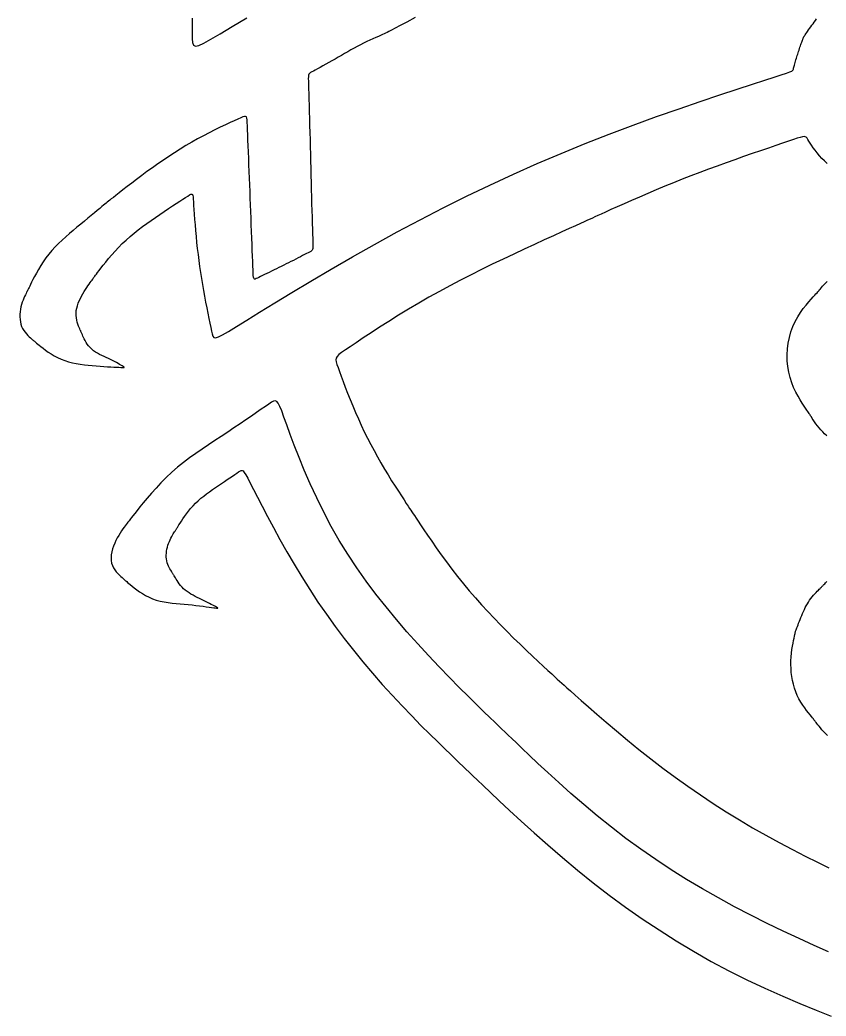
# Model space of a CAD drawing. Extents: x -29.1 to 43.7, y -24.8 to 28.6.
# Drawn here: x 0.86 to 20.9, y -24.25 to 0.52 of the extents above; entities that cross this region are included whole.
import ezdxf

# ---------------------------------------------------------------- set-up
doc = ezdxf.new("R2010")
doc.units = 0
doc.layers.add('LAYER 1', color=7, linetype='CONTINUOUS')

msp = doc.modelspace()

# ---------------------------------------------------------------- linework, layer by layer
at = {"layer": 'LAYER 1'}
for points in [[(10.686, 0.58), (10.477, 0.467), (10.315, 0.38), (10.192, 0.314), (10.101, 0.266), (10.036, 0.232), (9.988, 0.208), (9.95, 0.19), (9.915, 0.174), (9.876, 0.157), (9.828, 0.136), (9.771, 0.112), (9.707, 0.084), (9.637, 0.052), (9.563, 0.018), (9.485, -0.018), (9.406, -0.057), (9.326, -0.098), (9.246, -0.139), (9.167, -0.183), (9.088, -0.227), (9.01, -0.271), (8.931, -0.316), (8.853, -0.362), (8.775, -0.407), (8.697, -0.452), (8.619, -0.497), (8.541, -0.541), (8.465, -0.583), (8.393, -0.623), (8.324, -0.66), (8.261, -0.695), (8.205, -0.725), (8.156, -0.751), (8.117, -0.773), (8.086, -0.79), (8.064, -0.808), (8.048, -0.828), (8.038, -0.855), (8.033, -0.891), (8.031, -0.94), (8.032, -1.004), (8.035, -1.087), (8.038, -1.191), (8.041, -1.313), (8.046, -1.451), (8.05, -1.601), (8.055, -1.763), (8.059, -1.931), (8.064, -2.106), (8.069, -2.282), (8.073, -2.459), (8.077, -2.636), (8.082, -2.814), (8.086, -2.991), (8.09, -3.168), (8.094, -3.345), (8.099, -3.522), (8.103, -3.699), (8.108, -3.876), (8.113, -4.051), (8.119, -4.221), (8.124, -4.385), (8.129, -4.538), (8.133, -4.679), (8.138, -4.806), (8.141, -4.914), (8.144, -5.003), (8.146, -5.072), (8.146, -5.123), (8.143, -5.161), (8.137, -5.189), (8.127, -5.208), (8.111, -5.223), (8.09, -5.236), (8.062, -5.251), (8.027, -5.269), (7.986, -5.29), (7.939, -5.314), (7.889, -5.34), (7.835, -5.368), (7.778, -5.397), (7.719, -5.427), (7.659, -5.457), (7.6, -5.488), (7.54, -5.518), (7.48, -5.548), (7.42, -5.578), (7.36, -5.608), (7.3, -5.638), (7.239, -5.668), (7.179, -5.697), (7.119, -5.727), (7.06, -5.756), (7.001, -5.784), (6.946, -5.811), (6.894, -5.836), (6.845, -5.859), (6.802, -5.88), (6.765, -5.897), (6.735, -5.912), (6.712, -5.922), (6.694, -5.925), (6.682, -5.92), (6.673, -5.904), (6.667, -5.876), (6.663, -5.833), (6.66, -5.773), (6.657, -5.695), (6.653, -5.598), (6.649, -5.484), (6.644, -5.355), (6.638, -5.214), (6.632, -5.063), (6.626, -4.905), (6.62, -4.742), (6.614, -4.577), (6.607, -4.411), (6.601, -4.245), (6.595, -4.079), (6.588, -3.914), (6.582, -3.748), (6.576, -3.582), (6.569, -3.417), (6.563, -3.251), (6.556, -3.085), (6.55, -2.922), (6.543, -2.762), (6.537, -2.609), (6.532, -2.466), (6.526, -2.333), (6.522, -2.215), (6.518, -2.114), (6.514, -2.031), (6.51, -1.967), (6.504, -1.921), (6.493, -1.892), (6.474, -1.878), (6.445, -1.878), (6.405, -1.89), (6.351, -1.913), (6.28, -1.945), (6.191, -1.985), (6.088, -2.033), (5.971, -2.088), (5.844, -2.149), (5.708, -2.215), (5.567, -2.286), (5.423, -2.362), (5.277, -2.44), (5.133, -2.522), (4.989, -2.606), (4.847, -2.692), (4.707, -2.781), (4.567, -2.872), (4.429, -2.965), (4.292, -3.059), (4.157, -3.155), (4.022, -3.252), (3.891, -3.349), (3.763, -3.445), (3.642, -3.537), (3.528, -3.625), (3.424, -3.705), (3.331, -3.778), (3.251, -3.841), (3.186, -3.892), (3.135, -3.932), (3.095, -3.964), (3.063, -3.99), (3.034, -4.012), (3.008, -4.034), (2.978, -4.058), (2.944, -4.086), (2.901, -4.122), (2.848, -4.166), (2.785, -4.218), (2.714, -4.277), (2.636, -4.342), (2.553, -4.411), (2.465, -4.484), (2.374, -4.56), (2.282, -4.636), (2.189, -4.714), (2.096, -4.792), (2.004, -4.872), (1.914, -4.953), (1.826, -5.036), (1.741, -5.122), (1.659, -5.21), (1.582, -5.301), (1.51, -5.395), (1.442, -5.492), (1.38, -5.588), (1.324, -5.682), (1.273, -5.773), (1.228, -5.857), (1.189, -5.933), (1.156, -6), (1.13, -6.054), (1.109, -6.096), (1.093, -6.129), (1.081, -6.154), (1.071, -6.174), (1.062, -6.192), (1.053, -6.209), (1.043, -6.228), (1.031, -6.252), (1.016, -6.281), (0.999, -6.316), (0.98, -6.356), (0.961, -6.4), (0.942, -6.449), (0.923, -6.501), (0.906, -6.556), (0.891, -6.614), (0.879, -6.674), (0.871, -6.736), (0.866, -6.799), (0.865, -6.862), (0.868, -6.924), (0.876, -6.985), (0.889, -7.044), (0.907, -7.1), (0.931, -7.153), (0.96, -7.202), (0.992, -7.247), (1.026, -7.288), (1.061, -7.325), (1.095, -7.358), (1.126, -7.386), (1.154, -7.41), (1.177, -7.43), (1.196, -7.445), (1.212, -7.458), (1.226, -7.47), (1.241, -7.482), (1.259, -7.497), (1.28, -7.515), (1.308, -7.538), (1.343, -7.567), (1.388, -7.603), (1.44, -7.644), (1.5, -7.69), (1.567, -7.737), (1.64, -7.785), (1.718, -7.832), (1.801, -7.876), (1.889, -7.916), (1.979, -7.95), (2.073, -7.979), (2.169, -8.003), (2.266, -8.023), (2.365, -8.039), (2.465, -8.053), (2.564, -8.064), (2.663, -8.073), (2.761, -8.082), (2.858, -8.089), (2.951, -8.095), (3.039, -8.101), (3.121, -8.106), (3.197, -8.11), (3.264, -8.114), (3.322, -8.117), (3.369, -8.119), (3.405, -8.121), (3.431, -8.122), (3.447, -8.121), (3.453, -8.118), (3.452, -8.113), (3.443, -8.106), (3.427, -8.095), (3.404, -8.082), (3.376, -8.065), (3.342, -8.046), (3.304, -8.024), (3.262, -8.001), (3.217, -7.976), (3.168, -7.95), (3.117, -7.924), (3.064, -7.898), (3.009, -7.873), (2.954, -7.847), (2.899, -7.822), (2.845, -7.795), (2.792, -7.767), (2.741, -7.737), (2.692, -7.704), (2.648, -7.668), (2.607, -7.628), (2.57, -7.586), (2.538, -7.542), (2.509, -7.497), (2.484, -7.453), (2.463, -7.412), (2.445, -7.374), (2.43, -7.34), (2.418, -7.313), (2.408, -7.291), (2.4, -7.274), (2.394, -7.259), (2.388, -7.245), (2.381, -7.23), (2.374, -7.212), (2.365, -7.191), (2.353, -7.164), (2.339, -7.13), (2.323, -7.09), (2.307, -7.045), (2.291, -6.996), (2.278, -6.942), (2.267, -6.886), (2.261, -6.827), (2.26, -6.768), (2.266, -6.707), (2.277, -6.646), (2.294, -6.585), (2.315, -6.524), (2.339, -6.464), (2.367, -6.405), (2.396, -6.347), (2.428, -6.291), (2.46, -6.236), (2.492, -6.184), (2.524, -6.135), (2.554, -6.089), (2.583, -6.047), (2.611, -6.008), (2.635, -5.975), (2.656, -5.946), (2.673, -5.922), (2.687, -5.904), (2.699, -5.887), (2.712, -5.871), (2.726, -5.852), (2.743, -5.829), (2.765, -5.8), (2.794, -5.761), (2.832, -5.712), (2.879, -5.651), (2.934, -5.579), (2.998, -5.5), (3.069, -5.413), (3.146, -5.323), (3.229, -5.229), (3.316, -5.135), (3.408, -5.042), (3.503, -4.952), (3.602, -4.865), (3.703, -4.781), (3.806, -4.699), (3.911, -4.619), (4.018, -4.541), (4.125, -4.464), (4.233, -4.389), (4.342, -4.314), (4.45, -4.242), (4.554, -4.172), (4.655, -4.106), (4.75, -4.044), (4.837, -3.987), (4.915, -3.937), (4.982, -3.893), (5.037, -3.858), (5.079, -3.832), (5.111, -3.816), (5.134, -3.812), (5.15, -3.82), (5.16, -3.842), (5.167, -3.88), (5.171, -3.933), (5.176, -4.003), (5.181, -4.091), (5.188, -4.194), (5.196, -4.311), (5.205, -4.438), (5.216, -4.574), (5.228, -4.717), (5.241, -4.864), (5.256, -5.013), (5.272, -5.162), (5.29, -5.311), (5.309, -5.461), (5.33, -5.609), (5.352, -5.758), (5.375, -5.907), (5.4, -6.055), (5.425, -6.203), (5.452, -6.351), (5.48, -6.497), (5.508, -6.639), (5.535, -6.774), (5.561, -6.902), (5.585, -7.019), (5.607, -7.124), (5.627, -7.214), (5.643, -7.287), (5.659, -7.341), (5.684, -7.373), (5.727, -7.38), (5.796, -7.36), (5.899, -7.309), (6.045, -7.225), (6.243, -7.105), (6.5, -6.946), (6.821, -6.748), (7.198, -6.517), (7.625, -6.258), (8.094, -5.977), (8.598, -5.679), (9.129, -5.372), (9.679, -5.061), (10.242, -4.751), (10.81, -4.447), (11.384, -4.152), (11.961, -3.864), (12.543, -3.585), (13.129, -3.314), (13.718, -3.051), (14.311, -2.798), (14.908, -2.554), (15.507, -2.319), (16.102, -2.095), (16.684, -1.884), (17.243, -1.687), (17.77, -1.507), (18.256, -1.344), (18.691, -1.2), (19.066, -1.078), (19.372, -0.979), (19.609, -0.902), (19.785, -0.844), (19.91, -0.802), (19.993, -0.771), (20.043, -0.75), (20.068, -0.733), (20.079, -0.718), (20.084, -0.701), (20.09, -0.681), (20.096, -0.657), (20.104, -0.63), (20.112, -0.601), (20.121, -0.569), (20.13, -0.537), (20.14, -0.503), (20.15, -0.468), (20.16, -0.434), (20.17, -0.399), (20.181, -0.365), (20.192, -0.331), (20.202, -0.297), (20.213, -0.262), (20.225, -0.228), (20.236, -0.194), (20.248, -0.16), (20.259, -0.127), (20.27, -0.094), (20.281, -0.063), (20.292, -0.034), (20.301, -0.007), (20.31, 0.017), (20.318, 0.037), (20.324, 0.054), (20.329, 0.068), (20.333, 0.079), (20.337, 0.088), (20.342, 0.097), (20.349, 0.107), (20.357, 0.119), (20.367, 0.134), (20.38, 0.153), (20.397, 0.177), (20.416, 0.205), (20.439, 0.236), (20.463, 0.271), (20.489, 0.308), (20.516, 0.346), (20.545, 0.386), (20.574, 0.427), (20.603, 0.468), (20.632, 0.508), (20.662, 0.549)], [(5.145, 0.568), (5.145, 0.363), (5.146, 0.191), (5.147, 0.054), (5.155, -0.045), (5.18, -0.107), (5.229, -0.13), (5.312, -0.114), (5.435, -0.058), (5.609, 0.038), (5.841, 0.175), (6.14, 0.353), (6.502, 0.569)], [(20.921, -3.048), (20.855, -2.987), (20.792, -2.922), (20.733, -2.856), (20.677, -2.788), (20.626, -2.722), (20.58, -2.657), (20.539, -2.597), (20.502, -2.541), (20.471, -2.492), (20.446, -2.451), (20.425, -2.42), (20.405, -2.397), (20.382, -2.384), (20.352, -2.38), (20.312, -2.385), (20.256, -2.399), (20.182, -2.423), (20.085, -2.455), (19.962, -2.496), (19.816, -2.546), (19.65, -2.602), (19.466, -2.665), (19.269, -2.732), (19.062, -2.804), (18.847, -2.879), (18.629, -2.956), (18.411, -3.034), (18.192, -3.113), (17.974, -3.194), (17.757, -3.276), (17.54, -3.359), (17.323, -3.443), (17.108, -3.529), (16.892, -3.616), (16.678, -3.705), (16.466, -3.795), (16.26, -3.883), (16.062, -3.97), (15.876, -4.052), (15.705, -4.128), (15.551, -4.197), (15.419, -4.257), (15.31, -4.306), (15.223, -4.345), (15.153, -4.377), (15.092, -4.405), (15.032, -4.432), (14.967, -4.461), (14.889, -4.496), (14.792, -4.54), (14.668, -4.596), (14.512, -4.666), (14.329, -4.749), (14.122, -4.844), (13.895, -4.948), (13.652, -5.06), (13.398, -5.178), (13.135, -5.301), (12.869, -5.428), (12.603, -5.556), (12.338, -5.687), (12.074, -5.819), (11.81, -5.954), (11.549, -6.091), (11.289, -6.231), (11.03, -6.374), (10.774, -6.521), (10.521, -6.672), (10.272, -6.823), (10.032, -6.974), (9.804, -7.12), (9.59, -7.259), (9.394, -7.388), (9.221, -7.505), (9.072, -7.605), (8.951, -7.686), (8.859, -7.751), (8.792, -7.802), (8.748, -7.847), (8.723, -7.888), (8.716, -7.932), (8.724, -7.983), (8.743, -8.046), (8.772, -8.125), (8.807, -8.224), (8.849, -8.339), (8.897, -8.469), (8.95, -8.61), (9.008, -8.76), (9.07, -8.916), (9.135, -9.077), (9.204, -9.238), (9.275, -9.399), (9.348, -9.559), (9.423, -9.718), (9.501, -9.876), (9.582, -10.032), (9.664, -10.188), (9.749, -10.342), (9.836, -10.495), (9.925, -10.646), (10.014, -10.794), (10.102, -10.937), (10.187, -11.072), (10.268, -11.198), (10.343, -11.313), (10.409, -11.415), (10.466, -11.501), (10.512, -11.57), (10.548, -11.626), (10.579, -11.672), (10.607, -11.714), (10.635, -11.757), (10.668, -11.805), (10.707, -11.865), (10.758, -11.94), (10.822, -12.036), (10.901, -12.154), (10.993, -12.29), (11.097, -12.441), (11.211, -12.605), (11.334, -12.778), (11.464, -12.956), (11.601, -13.138), (11.741, -13.319), (11.885, -13.498), (12.032, -13.674), (12.182, -13.848), (12.335, -14.02), (12.49, -14.19), (12.648, -14.357), (12.808, -14.523), (12.969, -14.686), (13.132, -14.848), (13.293, -15.004), (13.45, -15.155), (13.6, -15.297), (13.741, -15.429), (13.87, -15.548), (13.983, -15.653), (14.08, -15.741), (14.156, -15.812), (14.219, -15.869), (14.273, -15.919), (14.327, -15.967), (14.386, -16.02), (14.458, -16.084), (14.548, -16.164), (14.665, -16.268), (14.813, -16.399), (14.993, -16.558), (15.201, -16.74), (15.434, -16.942), (15.688, -17.158), (15.959, -17.384), (16.245, -17.617), (16.54, -17.851), (16.842, -18.083), (17.149, -18.31), (17.46, -18.533), (17.775, -18.75), (18.094, -18.962), (18.416, -19.168), (18.742, -19.369), (19.071, -19.564), (19.402, -19.752), (19.734, -19.933), (20.062, -20.106), (20.38, -20.269), (20.682, -20.42), (20.964, -20.558)], [(20.914, -9.819), (20.862, -9.773), (20.813, -9.724), (20.766, -9.673), (20.722, -9.621), (20.681, -9.569), (20.643, -9.518), (20.609, -9.47), (20.579, -9.426), (20.553, -9.386), (20.532, -9.352), (20.514, -9.324), (20.5, -9.302), (20.487, -9.282), (20.475, -9.263), (20.46, -9.241), (20.442, -9.214), (20.419, -9.18), (20.389, -9.136), (20.351, -9.079), (20.305, -9.01), (20.254, -8.928), (20.2, -8.835), (20.145, -8.732), (20.092, -8.62), (20.043, -8.499), (20.001, -8.371), (19.968, -8.237), (19.945, -8.097), (19.933, -7.953), (19.931, -7.807), (19.94, -7.661), (19.958, -7.516), (19.986, -7.374), (20.025, -7.236), (20.073, -7.104), (20.13, -6.98), (20.193, -6.863), (20.261, -6.756), (20.331, -6.657), (20.399, -6.569), (20.465, -6.49), (20.524, -6.423), (20.575, -6.367), (20.616, -6.322), (20.647, -6.288), (20.672, -6.261), (20.691, -6.24), (20.707, -6.222), (20.722, -6.204), (20.738, -6.186), (20.757, -6.164), (20.781, -6.136), (20.809, -6.102), (20.843, -6.065), (20.881, -6.023), (20.922, -5.98)], [(20.958, -22.647), (20.603, -22.49), (20.226, -22.32), (19.833, -22.137), (19.431, -21.944), (19.025, -21.741), (18.622, -21.53), (18.221, -21.311), (17.825, -21.085), (17.433, -20.85), (17.047, -20.607), (16.666, -20.356), (16.292, -20.096), (15.924, -19.828), (15.564, -19.552), (15.213, -19.269), (14.876, -18.987), (14.557, -18.71), (14.258, -18.443), (13.983, -18.193), (13.737, -17.964), (13.523, -17.762), (13.344, -17.592), (13.202, -17.456), (13.089, -17.349), (12.997, -17.26), (12.916, -17.184), (12.84, -17.11), (12.758, -17.031), (12.662, -16.938), (12.544, -16.824), (12.395, -16.68), (12.216, -16.505), (12.01, -16.303), (11.783, -16.077), (11.539, -15.83), (11.282, -15.564), (11.017, -15.284), (10.749, -14.992), (10.482, -14.692), (10.219, -14.385), (9.962, -14.073), (9.712, -13.755), (9.47, -13.43), (9.237, -13.1), (9.013, -12.764), (8.801, -12.421), (8.6, -12.073), (8.413, -11.72), (8.239, -11.365), (8.078, -11.016), (7.932, -10.677), (7.8, -10.355), (7.683, -10.055), (7.581, -9.785), (7.495, -9.549), (7.425, -9.354), (7.369, -9.202), (7.323, -9.089), (7.285, -9.012), (7.248, -8.967), (7.21, -8.951), (7.167, -8.958), (7.114, -8.987), (7.047, -9.032), (6.963, -9.091), (6.862, -9.16), (6.747, -9.24), (6.62, -9.328), (6.482, -9.422), (6.336, -9.521), (6.184, -9.624), (6.028, -9.729), (5.869, -9.834), (5.71, -9.939), (5.55, -10.044), (5.392, -10.15), (5.235, -10.259), (5.08, -10.37), (4.928, -10.485), (4.781, -10.603), (4.638, -10.727), (4.501, -10.855), (4.37, -10.987), (4.247, -11.118), (4.132, -11.247), (4.026, -11.37), (3.931, -11.484), (3.848, -11.588), (3.777, -11.678), (3.719, -11.751), (3.674, -11.809), (3.64, -11.853), (3.613, -11.886), (3.593, -11.912), (3.577, -11.933), (3.562, -11.951), (3.547, -11.971), (3.529, -11.993), (3.507, -12.021), (3.481, -12.054), (3.452, -12.093), (3.421, -12.136), (3.387, -12.185), (3.353, -12.238), (3.319, -12.295), (3.285, -12.357), (3.251, -12.422), (3.22, -12.49), (3.192, -12.561), (3.168, -12.633), (3.149, -12.706), (3.135, -12.778), (3.129, -12.849), (3.131, -12.917), (3.142, -12.983), (3.162, -13.044), (3.19, -13.101), (3.223, -13.154), (3.259, -13.203), (3.298, -13.246), (3.336, -13.285), (3.371, -13.318), (3.403, -13.346), (3.428, -13.368), (3.449, -13.386), (3.466, -13.401), (3.482, -13.415), (3.499, -13.429), (3.518, -13.445), (3.541, -13.465), (3.57, -13.489), (3.607, -13.52), (3.653, -13.558), (3.706, -13.601), (3.767, -13.647), (3.835, -13.696), (3.909, -13.744), (3.989, -13.791), (4.073, -13.834), (4.162, -13.872), (4.254, -13.903), (4.348, -13.929), (4.446, -13.949), (4.545, -13.965), (4.645, -13.978), (4.746, -13.989), (4.847, -13.998), (4.947, -14.007), (5.047, -14.016), (5.145, -14.026), (5.239, -14.036), (5.33, -14.047), (5.415, -14.058), (5.494, -14.068), (5.564, -14.078), (5.626, -14.086), (5.679, -14.094), (5.72, -14.099), (5.75, -14.103), (5.771, -14.106), (5.783, -14.105), (5.786, -14.103), (5.781, -14.098), (5.768, -14.09), (5.749, -14.08), (5.724, -14.066), (5.694, -14.05), (5.658, -14.031), (5.619, -14.01), (5.576, -13.987), (5.529, -13.963), (5.48, -13.938), (5.429, -13.913), (5.377, -13.887), (5.325, -13.862), (5.272, -13.837), (5.219, -13.811), (5.166, -13.784), (5.115, -13.755), (5.066, -13.725), (5.018, -13.693), (4.973, -13.658), (4.931, -13.621), (4.893, -13.581), (4.857, -13.539), (4.824, -13.498), (4.795, -13.458), (4.769, -13.419), (4.747, -13.383), (4.728, -13.352), (4.712, -13.326), (4.7, -13.305), (4.69, -13.288), (4.682, -13.274), (4.674, -13.263), (4.668, -13.251), (4.66, -13.239), (4.651, -13.225), (4.64, -13.208), (4.627, -13.186), (4.611, -13.159), (4.593, -13.129), (4.575, -13.095), (4.557, -13.057), (4.541, -13.017), (4.526, -12.974), (4.514, -12.929), (4.505, -12.882), (4.501, -12.835), (4.501, -12.786), (4.503, -12.736), (4.51, -12.687), (4.519, -12.637), (4.53, -12.588), (4.544, -12.541), (4.56, -12.494), (4.578, -12.449), (4.597, -12.406), (4.617, -12.365), (4.637, -12.327), (4.657, -12.292), (4.675, -12.261), (4.693, -12.233), (4.708, -12.209), (4.72, -12.19), (4.73, -12.174), (4.738, -12.161), (4.747, -12.148), (4.755, -12.134), (4.766, -12.117), (4.779, -12.096), (4.795, -12.069), (4.817, -12.034), (4.844, -11.991), (4.876, -11.941), (4.913, -11.884), (4.955, -11.822), (5.001, -11.758), (5.052, -11.691), (5.107, -11.624), (5.166, -11.558), (5.228, -11.494), (5.293, -11.433), (5.361, -11.374), (5.431, -11.318), (5.503, -11.263), (5.576, -11.209), (5.651, -11.157), (5.725, -11.106), (5.8, -11.055), (5.874, -11.005), (5.947, -10.955), (6.017, -10.908), (6.084, -10.862), (6.146, -10.82), (6.202, -10.782), (6.253, -10.747), (6.296, -10.718), (6.33, -10.695), (6.359, -10.68), (6.385, -10.679), (6.411, -10.693), (6.441, -10.729), (6.479, -10.788), (6.527, -10.877), (6.589, -10.997), (6.669, -11.154), (6.767, -11.347), (6.884, -11.573), (7.017, -11.827), (7.164, -12.103), (7.325, -12.396), (7.497, -12.702), (7.679, -13.015), (7.87, -13.33), (8.067, -13.643), (8.271, -13.953), (8.482, -14.258), (8.699, -14.56), (8.921, -14.857), (9.15, -15.15), (9.383, -15.438), (9.622, -15.722), (9.866, -16), (10.114, -16.272), (10.36, -16.535), (10.6, -16.785), (10.831, -17.02), (11.048, -17.237), (11.247, -17.432), (11.423, -17.603), (11.572, -17.747), (11.691, -17.863), (11.788, -17.956), (11.87, -18.035), (11.947, -18.108), (12.027, -18.185), (12.119, -18.273), (12.232, -18.38), (12.375, -18.515), (12.555, -18.687), (12.776, -18.895), (13.034, -19.136), (13.323, -19.403), (13.641, -19.69), (13.983, -19.992), (14.345, -20.303), (14.722, -20.618), (15.112, -20.931), (15.51, -21.238), (15.915, -21.536), (16.328, -21.826), (16.747, -22.106), (17.173, -22.377), (17.605, -22.637), (18.042, -22.886), (18.485, -23.122), (18.932, -23.346), (19.379, -23.557), (19.819, -23.753), (20.245, -23.934), (20.65, -24.099), (21.027, -24.247)], [(20.931, -17.274), (20.882, -17.224), (20.836, -17.175), (20.795, -17.127), (20.757, -17.082), (20.724, -17.04), (20.695, -17.004), (20.671, -16.973), (20.653, -16.948), (20.638, -16.929), (20.624, -16.912), (20.612, -16.895), (20.597, -16.878), (20.581, -16.857), (20.56, -16.832), (20.532, -16.799), (20.498, -16.758), (20.458, -16.709), (20.414, -16.651), (20.367, -16.587), (20.318, -16.516), (20.27, -16.44), (20.224, -16.359), (20.181, -16.274), (20.144, -16.185), (20.111, -16.093), (20.084, -15.998), (20.062, -15.902), (20.045, -15.804), (20.033, -15.706), (20.026, -15.607), (20.023, -15.509), (20.025, -15.412), (20.031, -15.316), (20.039, -15.223), (20.05, -15.135), (20.063, -15.052), (20.076, -14.976), (20.089, -14.908), (20.101, -14.85), (20.111, -14.802), (20.119, -14.764), (20.126, -14.734), (20.131, -14.712), (20.136, -14.693), (20.141, -14.676), (20.146, -14.66), (20.153, -14.641), (20.162, -14.619), (20.172, -14.59), (20.185, -14.557), (20.2, -14.519), (20.216, -14.477), (20.234, -14.432), (20.252, -14.385), (20.272, -14.337), (20.293, -14.288), (20.314, -14.238), (20.335, -14.189), (20.358, -14.14), (20.381, -14.092), (20.406, -14.044), (20.432, -13.997), (20.459, -13.952), (20.489, -13.907), (20.52, -13.864), (20.552, -13.823), (20.585, -13.784), (20.618, -13.747), (20.649, -13.714), (20.679, -13.683), (20.706, -13.657), (20.729, -13.634), (20.748, -13.615), (20.763, -13.601), (20.775, -13.589), (20.785, -13.579), (20.794, -13.57), (20.804, -13.56), (20.814, -13.549), (20.827, -13.536), (20.843, -13.519), (20.863, -13.497), (20.886, -13.473), (20.913, -13.445)]]:
    msp.add_lwpolyline(points, dxfattribs=at)

doc.saveas('drawing.dxf')
